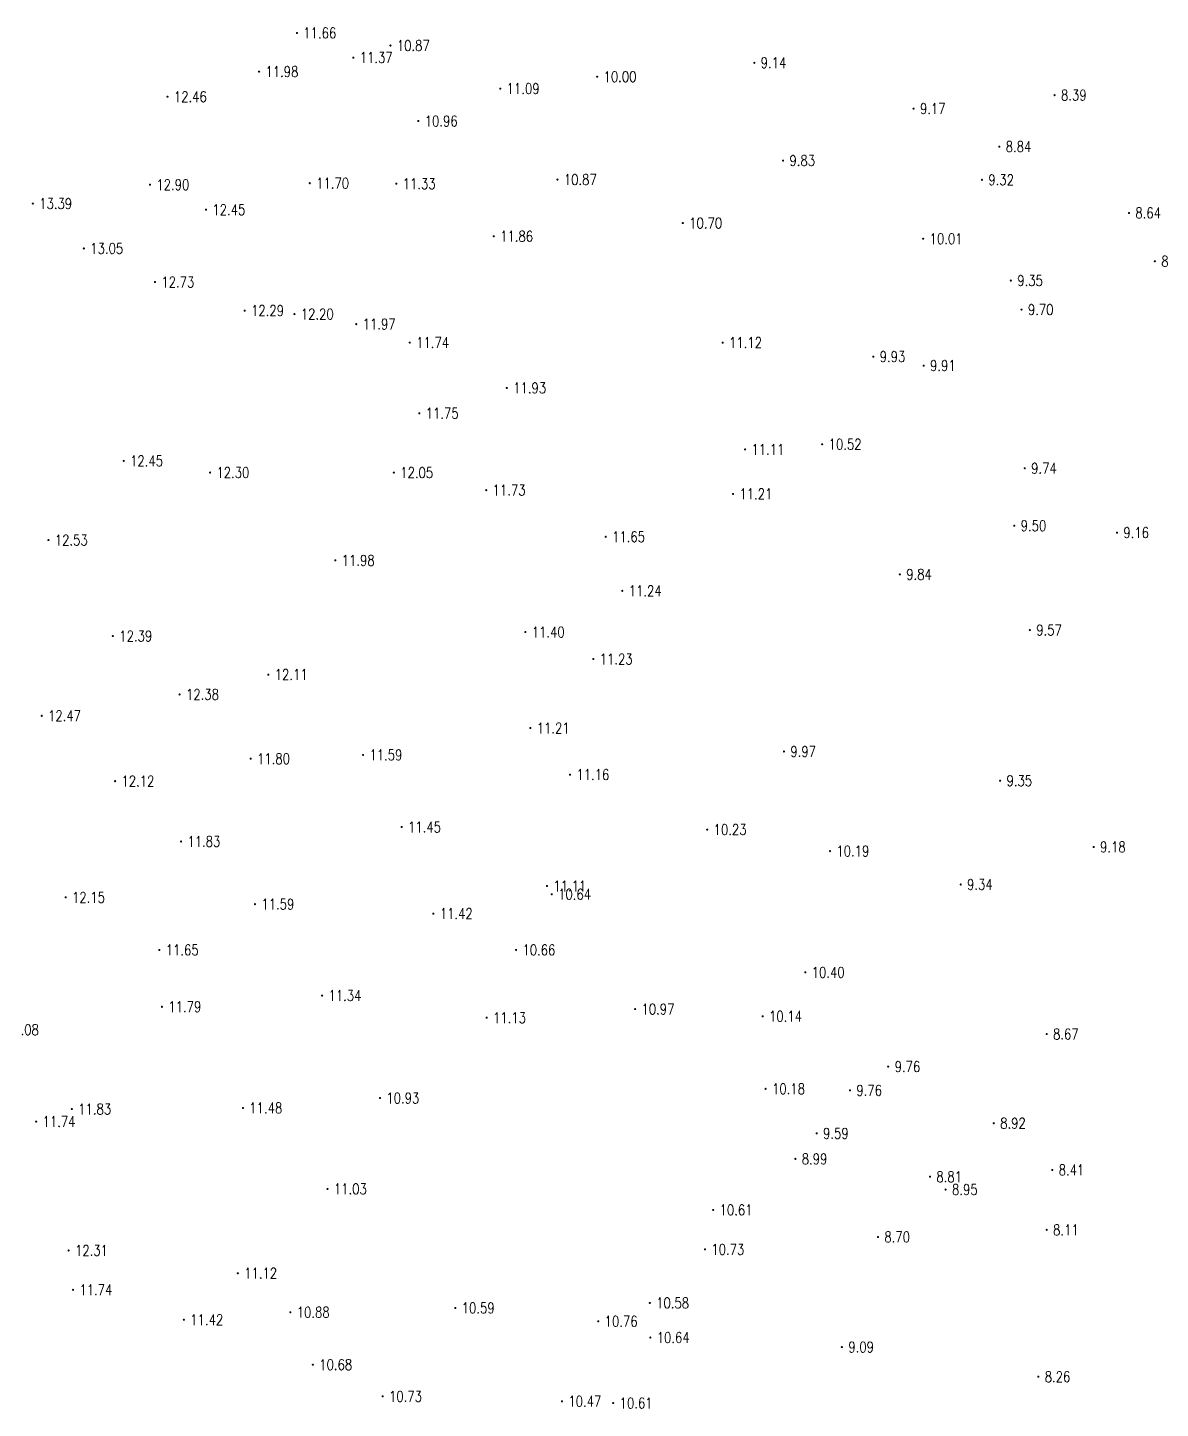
# Model space of a CAD drawing. Extents: x 476861 to 479475, y 2367369 to 2370541.
# Drawn here: x 478281.6 to 478387.7, y 2368359.1 to 2368488.5 of the extents above; entities that cross this region are included whole.
import ezdxf
from ezdxf.enums import TextEntityAlignment as Align

# ---------------------------------------------------------------- set-up
doc = ezdxf.new("R2010")
doc.units = 0
doc.header["$LTSCALE"] = 0.5
doc.layers.get('0').update_dxf_attribs({"linetype": 'CONTINUOUS'})
doc.layers.add('GCD', color=1, linetype='CONTINUOUS')
doc.styles.add('HZ', font='rs.shx', dxfattribs={"width": 0.8, "bigfont": 'hztxt.shx'})

# ---------------------------------------------------------------- blocks, each defined once
blk = doc.blocks.new('GC200')
at = {"linetype": 'Continuous', "const_width": 0.2, "flags": 128}
blk.add_lwpolyline([(-0.1, 0, 1), (0.1, 0, 1)], format="xyb", close=True, dxfattribs=at)

msp = doc.modelspace()

# ---------------------------------------------------------------- block references
at = {"layer": 'GCD', "linetype": 'Continuous'}
ref = msp.add_blockref('GC200', (478306.809, 2368488.043, 11.664), dxfattribs=dict(at, xscale=0.5, yscale=0.5, zscale=0.5))
ref.add_attrib('height', '11.66', dxfattribs={"linetype": 'Continuous', "height": 1, "style": 'HZ', "width": 0.8}).set_placement((478307.409, 2368488.043, 11.664), align=Align.MIDDLE_LEFT)
ref = msp.add_blockref('GC200', (478315.577, 2368486.864, 10.865), dxfattribs=dict(at, xscale=0.5, yscale=0.5, zscale=0.5))
ref.add_attrib('height', '10.87', dxfattribs={"linetype": 'Continuous', "height": 1, "style": 'HZ', "width": 0.8}).set_placement((478316.177, 2368486.864, 10.865), align=Align.MIDDLE_LEFT)
ref = msp.add_blockref('GC200', (478312.096, 2368485.735, 11.366), dxfattribs=dict(at, xscale=0.5, yscale=0.5, zscale=0.5))
ref.add_attrib('height', '11.37', dxfattribs={"linetype": 'Continuous', "height": 1, "style": 'HZ', "width": 0.8}).set_placement((478312.696, 2368485.735, 11.366), align=Align.MIDDLE_LEFT)
ref = msp.add_blockref('GC200', (478303.267, 2368484.416, 11.979), dxfattribs=dict(at, xscale=0.5, yscale=0.5, zscale=0.5))
ref.add_attrib('height', '11.98', dxfattribs={"linetype": 'Continuous', "height": 1, "style": 'HZ', "width": 0.8}).set_placement((478303.867, 2368484.416, 11.979), align=Align.MIDDLE_LEFT)
ref = msp.add_blockref('GC200', (478349.68, 2368485.244, 9.143), dxfattribs=dict(at, xscale=0.5, yscale=0.5, zscale=0.5))
ref.add_attrib('height', '9.14', dxfattribs={"linetype": 'Continuous', "height": 1, "style": 'HZ', "width": 0.8}).set_placement((478350.28, 2368485.244, 9.143), align=Align.MIDDLE_LEFT)
ref = msp.add_blockref('GC200', (478334.951, 2368483.944, 9.997), dxfattribs=dict(at, xscale=0.5, yscale=0.5, zscale=0.5))
ref.add_attrib('height', '10.00', dxfattribs={"linetype": 'Continuous', "height": 1, "style": 'HZ', "width": 0.8}).set_placement((478335.551, 2368483.944, 9.997), align=Align.MIDDLE_LEFT)
ref = msp.add_blockref('GC200', (478294.68, 2368482.066, 12.462), dxfattribs=dict(at, xscale=0.5, yscale=0.5, zscale=0.5))
ref.add_attrib('height', '12.46', dxfattribs={"linetype": 'Continuous', "height": 1, "style": 'HZ', "width": 0.8}).set_placement((478295.28, 2368482.066, 12.462), align=Align.MIDDLE_LEFT)
ref = msp.add_blockref('GC200', (478325.866, 2368482.823, 11.089), dxfattribs=dict(at, xscale=0.5, yscale=0.5, zscale=0.5))
ref.add_attrib('height', '11.09', dxfattribs={"linetype": 'Continuous', "height": 1, "style": 'HZ', "width": 0.8}).set_placement((478326.466, 2368482.823, 11.089), align=Align.MIDDLE_LEFT)
ref = msp.add_blockref('GC200', (478377.823, 2368482.212, 8.393), dxfattribs=dict(at, xscale=0.5, yscale=0.5, zscale=0.5))
ref.add_attrib('height', '8.39', dxfattribs={"linetype": 'Continuous', "height": 1, "style": 'HZ', "width": 0.8}).set_placement((478378.423, 2368482.212, 8.393), align=Align.MIDDLE_LEFT)
ref = msp.add_blockref('GC200', (478364.603, 2368480.946, 9.169), dxfattribs=dict(at, xscale=0.5, yscale=0.5, zscale=0.5))
ref.add_attrib('height', '9.17', dxfattribs={"linetype": 'Continuous', "height": 1, "style": 'HZ', "width": 0.8}).set_placement((478365.203, 2368480.946, 9.169), align=Align.MIDDLE_LEFT)
ref = msp.add_blockref('GC200', (478318.192, 2368479.783, 10.962), dxfattribs=dict(at, xscale=0.5, yscale=0.5, zscale=0.5))
ref.add_attrib('height', '10.96', dxfattribs={"linetype": 'Continuous', "height": 1, "style": 'HZ', "width": 0.8}).set_placement((478318.792, 2368479.783, 10.962), align=Align.MIDDLE_LEFT)
ref = msp.add_blockref('GC200', (478372.641, 2368477.386, 8.843), dxfattribs=dict(at, xscale=0.5, yscale=0.5, zscale=0.5))
ref.add_attrib('height', '8.84', dxfattribs={"linetype": 'Continuous', "height": 1, "style": 'HZ', "width": 0.8}).set_placement((478373.241, 2368477.386, 8.843), align=Align.MIDDLE_LEFT)
ref = msp.add_blockref('GC200', (478352.378, 2368476.078, 9.831), dxfattribs=dict(at, xscale=0.5, yscale=0.5, zscale=0.5))
ref.add_attrib('height', '9.83', dxfattribs={"linetype": 'Continuous', "height": 1, "style": 'HZ', "width": 0.8}).set_placement((478352.978, 2368476.078, 9.831), align=Align.MIDDLE_LEFT)
ref = msp.add_blockref('GC200', (478293.043, 2368473.82, 12.898), dxfattribs=dict(at, xscale=0.5, yscale=0.5, zscale=0.5))
ref.add_attrib('height', '12.90', dxfattribs={"linetype": 'Continuous', "height": 1, "style": 'HZ', "width": 0.8}).set_placement((478293.643, 2368473.82, 12.898), align=Align.MIDDLE_LEFT)
ref = msp.add_blockref('GC200', (478308.016, 2368473.959, 11.702), dxfattribs=dict(at, xscale=0.5, yscale=0.5, zscale=0.5))
ref.add_attrib('height', '11.70', dxfattribs={"linetype": 'Continuous', "height": 1, "style": 'HZ', "width": 0.8}).set_placement((478308.616, 2368473.959, 11.702), align=Align.MIDDLE_LEFT)
ref = msp.add_blockref('GC200', (478316.125, 2368473.908, 11.331), dxfattribs=dict(at, xscale=0.5, yscale=0.5, zscale=0.5))
ref.add_attrib('height', '11.33', dxfattribs={"linetype": 'Continuous', "height": 1, "style": 'HZ', "width": 0.8}).set_placement((478316.725, 2368473.908, 11.331), align=Align.MIDDLE_LEFT)
ref = msp.add_blockref('GC200', (478331.229, 2368474.302, 10.868), dxfattribs=dict(at, xscale=0.5, yscale=0.5, zscale=0.5))
ref.add_attrib('height', '10.87', dxfattribs={"linetype": 'Continuous', "height": 1, "style": 'HZ', "width": 0.8}).set_placement((478331.829, 2368474.302, 10.868), align=Align.MIDDLE_LEFT)
ref = msp.add_blockref('GC200', (478371.012, 2368474.274, 9.319), dxfattribs=dict(at, xscale=0.5, yscale=0.5, zscale=0.5))
ref.add_attrib('height', '9.32', dxfattribs={"linetype": 'Continuous', "height": 1, "style": 'HZ', "width": 0.8}).set_placement((478371.612, 2368474.274, 9.319), align=Align.MIDDLE_LEFT)
ref = msp.add_blockref('GC200', (478282.058, 2368472.043, 13.394), dxfattribs=dict(at, xscale=0.5, yscale=0.5, zscale=0.5))
ref.add_attrib('height', '13.39', dxfattribs={"linetype": 'Continuous', "height": 1, "style": 'HZ', "width": 0.8}).set_placement((478282.658, 2368472.043, 13.394), align=Align.MIDDLE_LEFT)
ref = msp.add_blockref('GC200', (478298.288, 2368471.475, 12.45), dxfattribs=dict(at, xscale=0.5, yscale=0.5, zscale=0.5))
ref.add_attrib('height', '12.45', dxfattribs={"linetype": 'Continuous', "height": 1, "style": 'HZ', "width": 0.8}).set_placement((478298.888, 2368471.475, 12.45), align=Align.MIDDLE_LEFT)
ref = msp.add_blockref('GC200', (478342.978, 2368470.22, 10.698), dxfattribs=dict(at, xscale=0.5, yscale=0.5, zscale=0.5))
ref.add_attrib('height', '10.70', dxfattribs={"linetype": 'Continuous', "height": 1, "style": 'HZ', "width": 0.8}).set_placement((478343.578, 2368470.22, 10.698), align=Align.MIDDLE_LEFT)
ref = msp.add_blockref('GC200', (478384.789, 2368471.165, 8.639), dxfattribs=dict(at, xscale=0.5, yscale=0.5, zscale=0.5))
ref.add_attrib('height', '8.64', dxfattribs={"linetype": 'Continuous', "height": 1, "style": 'HZ', "width": 0.8}).set_placement((478385.389, 2368471.165, 8.639), align=Align.MIDDLE_LEFT)
ref = msp.add_blockref('GC200', (478325.262, 2368468.983, 11.858), dxfattribs=dict(at, xscale=0.5, yscale=0.5, zscale=0.5))
ref.add_attrib('height', '11.86', dxfattribs={"linetype": 'Continuous', "height": 1, "style": 'HZ', "width": 0.8}).set_placement((478325.862, 2368468.983, 11.858), align=Align.MIDDLE_LEFT)
ref = msp.add_blockref('GC200', (478365.509, 2368468.755, 10.008), dxfattribs=dict(at, xscale=0.5, yscale=0.5, zscale=0.5))
ref.add_attrib('height', '10.01', dxfattribs={"linetype": 'Continuous', "height": 1, "style": 'HZ', "width": 0.8}).set_placement((478366.109, 2368468.755, 10.008), align=Align.MIDDLE_LEFT)
ref = msp.add_blockref('GC200', (478286.841, 2368467.84, 13.052), dxfattribs=dict(at, xscale=0.5, yscale=0.5, zscale=0.5))
ref.add_attrib('height', '13.05', dxfattribs={"linetype": 'Continuous', "height": 1, "style": 'HZ', "width": 0.8}).set_placement((478287.441, 2368467.84, 13.052), align=Align.MIDDLE_LEFT)
ref = msp.add_blockref('GC200', (478387.216, 2368466.64, 8.64), dxfattribs=dict(at, xscale=0.5, yscale=0.5, zscale=0.5))
ref.add_attrib('height', '8.64', dxfattribs={"linetype": 'Continuous', "height": 1, "style": 'HZ', "width": 0.8}).set_placement((478387.816, 2368466.64, 8.64), align=Align.MIDDLE_LEFT)
ref = msp.add_blockref('GC200', (478373.721, 2368464.831, 9.349), dxfattribs=dict(at, xscale=0.5, yscale=0.5, zscale=0.5))
ref.add_attrib('height', '9.35', dxfattribs={"linetype": 'Continuous', "height": 1, "style": 'HZ', "width": 0.8}).set_placement((478374.321, 2368464.831, 9.349), align=Align.MIDDLE_LEFT)
ref = msp.add_blockref('GC200', (478293.513, 2368464.69, 12.731), dxfattribs=dict(at, xscale=0.5, yscale=0.5, zscale=0.5))
ref.add_attrib('height', '12.73', dxfattribs={"linetype": 'Continuous', "height": 1, "style": 'HZ', "width": 0.8}).set_placement((478294.113, 2368464.69, 12.731), align=Align.MIDDLE_LEFT)
ref = msp.add_blockref('GC200', (478301.915, 2368462.017, 12.29), dxfattribs=dict(at, xscale=0.5, yscale=0.5, zscale=0.5))
ref.add_attrib('height', '12.29', dxfattribs={"linetype": 'Continuous', "height": 1, "style": 'HZ', "width": 0.8}).set_placement((478302.515, 2368462.017, 12.29), align=Align.MIDDLE_LEFT)
ref = msp.add_blockref('GC200', (478306.579, 2368461.687, 12.203), dxfattribs=dict(at, xscale=0.5, yscale=0.5, zscale=0.5))
ref.add_attrib('height', '12.20', dxfattribs={"linetype": 'Continuous', "height": 1, "style": 'HZ', "width": 0.8}).set_placement((478307.179, 2368461.687, 12.203), align=Align.MIDDLE_LEFT)
ref = msp.add_blockref('GC200', (478374.721, 2368462.109, 9.702), dxfattribs=dict(at, xscale=0.5, yscale=0.5, zscale=0.5))
ref.add_attrib('height', '9.70', dxfattribs={"linetype": 'Continuous', "height": 1, "style": 'HZ', "width": 0.8}).set_placement((478375.321, 2368462.109, 9.702), align=Align.MIDDLE_LEFT)
ref = msp.add_blockref('GC200', (478312.372, 2368460.746, 11.965), dxfattribs=dict(at, xscale=0.5, yscale=0.5, zscale=0.5))
ref.add_attrib('height', '11.97', dxfattribs={"linetype": 'Continuous', "height": 1, "style": 'HZ', "width": 0.8}).set_placement((478312.972, 2368460.746, 11.965), align=Align.MIDDLE_LEFT)
ref = msp.add_blockref('GC200', (478317.387, 2368459.015, 11.74), dxfattribs=dict(at, xscale=0.5, yscale=0.5, zscale=0.5))
ref.add_attrib('height', '11.74', dxfattribs={"linetype": 'Continuous', "height": 1, "style": 'HZ', "width": 0.8}).set_placement((478317.987, 2368459.015, 11.74), align=Align.MIDDLE_LEFT)
ref = msp.add_blockref('GC200', (478346.714, 2368459.011, 11.117), dxfattribs=dict(at, xscale=0.5, yscale=0.5, zscale=0.5))
ref.add_attrib('height', '11.12', dxfattribs={"linetype": 'Continuous', "height": 1, "style": 'HZ', "width": 0.8}).set_placement((478347.314, 2368459.011, 11.117), align=Align.MIDDLE_LEFT)
ref = msp.add_blockref('GC200', (478360.83, 2368457.703, 9.928), dxfattribs=dict(at, xscale=0.5, yscale=0.5, zscale=0.5))
ref.add_attrib('height', '9.93', dxfattribs={"linetype": 'Continuous', "height": 1, "style": 'HZ', "width": 0.8}).set_placement((478361.43, 2368457.703, 9.928), align=Align.MIDDLE_LEFT)
ref = msp.add_blockref('GC200', (478365.553, 2368456.858, 9.905), dxfattribs=dict(at, xscale=0.5, yscale=0.5, zscale=0.5))
ref.add_attrib('height', '9.91', dxfattribs={"linetype": 'Continuous', "height": 1, "style": 'HZ', "width": 0.8}).set_placement((478366.153, 2368456.858, 9.905), align=Align.MIDDLE_LEFT)
ref = msp.add_blockref('GC200', (478326.482, 2368454.768, 11.928), dxfattribs=dict(at, xscale=0.5, yscale=0.5, zscale=0.5))
ref.add_attrib('height', '11.93', dxfattribs={"linetype": 'Continuous', "height": 1, "style": 'HZ', "width": 0.8}).set_placement((478327.082, 2368454.768, 11.928), align=Align.MIDDLE_LEFT)
ref = msp.add_blockref('GC200', (478318.282, 2368452.387, 11.751), dxfattribs=dict(at, xscale=0.5, yscale=0.5, zscale=0.5))
ref.add_attrib('height', '11.75', dxfattribs={"linetype": 'Continuous', "height": 1, "style": 'HZ', "width": 0.8}).set_placement((478318.882, 2368452.387, 11.751), align=Align.MIDDLE_LEFT)
ref = msp.add_blockref('GC200', (478356.042, 2368449.482, 10.518), dxfattribs=dict(at, xscale=0.5, yscale=0.5, zscale=0.5))
ref.add_attrib('height', '10.52', dxfattribs={"linetype": 'Continuous', "height": 1, "style": 'HZ', "width": 0.8}).set_placement((478356.642, 2368449.482, 10.518), align=Align.MIDDLE_LEFT)
ref = msp.add_blockref('GC200', (478290.578, 2368447.927, 12.45), dxfattribs=dict(at, xscale=0.5, yscale=0.5, zscale=0.5))
ref.add_attrib('height', '12.45', dxfattribs={"linetype": 'Continuous', "height": 1, "style": 'HZ', "width": 0.8}).set_placement((478291.178, 2368447.927, 12.45), align=Align.MIDDLE_LEFT)
ref = msp.add_blockref('GC200', (478348.814, 2368449.001, 11.107), dxfattribs=dict(at, xscale=0.5, yscale=0.5, zscale=0.5))
ref.add_attrib('height', '11.11', dxfattribs={"linetype": 'Continuous', "height": 1, "style": 'HZ', "width": 0.8}).set_placement((478349.414, 2368449.001, 11.107), align=Align.MIDDLE_LEFT)
ref = msp.add_blockref('GC200', (478298.672, 2368446.834, 12.298), dxfattribs=dict(at, xscale=0.5, yscale=0.5, zscale=0.5))
ref.add_attrib('height', '12.30', dxfattribs={"linetype": 'Continuous', "height": 1, "style": 'HZ', "width": 0.8}).set_placement((478299.272, 2368446.834, 12.298), align=Align.MIDDLE_LEFT)
ref = msp.add_blockref('GC200', (478315.894, 2368446.83, 12.049), dxfattribs=dict(at, xscale=0.5, yscale=0.5, zscale=0.5))
ref.add_attrib('height', '12.05', dxfattribs={"linetype": 'Continuous', "height": 1, "style": 'HZ', "width": 0.8}).set_placement((478316.494, 2368446.83, 12.049), align=Align.MIDDLE_LEFT)
ref = msp.add_blockref('GC200', (478375.028, 2368447.234, 9.744), dxfattribs=dict(at, xscale=0.5, yscale=0.5, zscale=0.5))
ref.add_attrib('height', '9.74', dxfattribs={"linetype": 'Continuous', "height": 1, "style": 'HZ', "width": 0.8}).set_placement((478375.628, 2368447.234, 9.744), align=Align.MIDDLE_LEFT)
ref = msp.add_blockref('GC200', (478324.552, 2368445.185, 11.725), dxfattribs=dict(at, xscale=0.5, yscale=0.5, zscale=0.5))
ref.add_attrib('height', '11.73', dxfattribs={"linetype": 'Continuous', "height": 1, "style": 'HZ', "width": 0.8}).set_placement((478325.152, 2368445.185, 11.725), align=Align.MIDDLE_LEFT)
ref = msp.add_blockref('GC200', (478347.684, 2368444.833, 11.21), dxfattribs=dict(at, xscale=0.5, yscale=0.5, zscale=0.5))
ref.add_attrib('height', '11.21', dxfattribs={"linetype": 'Continuous', "height": 1, "style": 'HZ', "width": 0.8}).set_placement((478348.284, 2368444.833, 11.21), align=Align.MIDDLE_LEFT)
ref = msp.add_blockref('GC200', (478374.043, 2368441.845, 9.498), dxfattribs=dict(at, xscale=0.5, yscale=0.5, zscale=0.5))
ref.add_attrib('height', '9.50', dxfattribs={"linetype": 'Continuous', "height": 1, "style": 'HZ', "width": 0.8}).set_placement((478374.643, 2368441.845, 9.498), align=Align.MIDDLE_LEFT)
ref = msp.add_blockref('GC200', (478283.523, 2368440.507, 12.53), dxfattribs=dict(at, xscale=0.5, yscale=0.5, zscale=0.5))
ref.add_attrib('height', '12.53', dxfattribs={"linetype": 'Continuous', "height": 1, "style": 'HZ', "width": 0.8}).set_placement((478284.123, 2368440.507, 12.53), align=Align.MIDDLE_LEFT)
ref = msp.add_blockref('GC200', (478335.756, 2368440.813, 11.65), dxfattribs=dict(at, xscale=0.5, yscale=0.5, zscale=0.5))
ref.add_attrib('height', '11.65', dxfattribs={"linetype": 'Continuous', "height": 1, "style": 'HZ', "width": 0.8}).set_placement((478336.356, 2368440.813, 11.65), align=Align.MIDDLE_LEFT)
ref = msp.add_blockref('GC200', (478383.677, 2368441.2, 9.165), dxfattribs=dict(at, xscale=0.5, yscale=0.5, zscale=0.5))
ref.add_attrib('height', '9.16', dxfattribs={"linetype": 'Continuous', "height": 1, "style": 'HZ', "width": 0.8}).set_placement((478384.277, 2368441.2, 9.165), align=Align.MIDDLE_LEFT)
ref = msp.add_blockref('GC200', (478310.407, 2368438.6, 11.979), dxfattribs=dict(at, xscale=0.5, yscale=0.5, zscale=0.5))
ref.add_attrib('height', '11.98', dxfattribs={"linetype": 'Continuous', "height": 1, "style": 'HZ', "width": 0.8}).set_placement((478311.007, 2368438.6, 11.979), align=Align.MIDDLE_LEFT)
ref = msp.add_blockref('GC200', (478363.316, 2368437.287, 9.837), dxfattribs=dict(at, xscale=0.5, yscale=0.5, zscale=0.5))
ref.add_attrib('height', '9.84', dxfattribs={"linetype": 'Continuous', "height": 1, "style": 'HZ', "width": 0.8}).set_placement((478363.916, 2368437.287, 9.837), align=Align.MIDDLE_LEFT)
ref = msp.add_blockref('GC200', (478337.306, 2368435.744, 11.243), dxfattribs=dict(at, xscale=0.5, yscale=0.5, zscale=0.5))
ref.add_attrib('height', '11.24', dxfattribs={"linetype": 'Continuous', "height": 1, "style": 'HZ', "width": 0.8}).set_placement((478337.906, 2368435.744, 11.243), align=Align.MIDDLE_LEFT)
ref = msp.add_blockref('GC200', (478289.56, 2368431.508, 12.392), dxfattribs=dict(at, xscale=0.5, yscale=0.5, zscale=0.5))
ref.add_attrib('height', '12.39', dxfattribs={"linetype": 'Continuous', "height": 1, "style": 'HZ', "width": 0.8}).set_placement((478290.16, 2368431.508, 12.392), align=Align.MIDDLE_LEFT)
ref = msp.add_blockref('GC200', (478328.226, 2368431.882, 11.395), dxfattribs=dict(at, xscale=0.5, yscale=0.5, zscale=0.5))
ref.add_attrib('height', '11.40', dxfattribs={"linetype": 'Continuous', "height": 1, "style": 'HZ', "width": 0.8}).set_placement((478328.826, 2368431.882, 11.395), align=Align.MIDDLE_LEFT)
ref = msp.add_blockref('GC200', (478375.5, 2368432.071, 9.572), dxfattribs=dict(at, xscale=0.5, yscale=0.5, zscale=0.5))
ref.add_attrib('height', '9.57', dxfattribs={"linetype": 'Continuous', "height": 1, "style": 'HZ', "width": 0.8}).set_placement((478376.1, 2368432.071, 9.572), align=Align.MIDDLE_LEFT)
ref = msp.add_blockref('GC200', (478334.591, 2368429.346, 11.23), dxfattribs=dict(at, xscale=0.5, yscale=0.5, zscale=0.5))
ref.add_attrib('height', '11.23', dxfattribs={"linetype": 'Continuous', "height": 1, "style": 'HZ', "width": 0.8}).set_placement((478335.191, 2368429.346, 11.23), align=Align.MIDDLE_LEFT)
ref = msp.add_blockref('GC200', (478304.13, 2368427.892, 12.105), dxfattribs=dict(at, xscale=0.5, yscale=0.5, zscale=0.5))
ref.add_attrib('height', '12.11', dxfattribs={"linetype": 'Continuous', "height": 1, "style": 'HZ', "width": 0.8}).set_placement((478304.73, 2368427.892, 12.105), align=Align.MIDDLE_LEFT)
ref = msp.add_blockref('GC200', (478295.814, 2368426.033, 12.382), dxfattribs=dict(at, xscale=0.5, yscale=0.5, zscale=0.5))
ref.add_attrib('height', '12.38', dxfattribs={"linetype": 'Continuous', "height": 1, "style": 'HZ', "width": 0.8}).set_placement((478296.414, 2368426.033, 12.382), align=Align.MIDDLE_LEFT)
ref = msp.add_blockref('GC200', (478282.892, 2368424.032, 12.473), dxfattribs=dict(at, xscale=0.5, yscale=0.5, zscale=0.5))
ref.add_attrib('height', '12.47', dxfattribs={"linetype": 'Continuous', "height": 1, "style": 'HZ', "width": 0.8}).set_placement((478283.492, 2368424.032, 12.473), align=Align.MIDDLE_LEFT)
ref = msp.add_blockref('GC200', (478328.692, 2368422.886, 11.213), dxfattribs=dict(at, xscale=0.5, yscale=0.5, zscale=0.5))
ref.add_attrib('height', '11.21', dxfattribs={"linetype": 'Continuous', "height": 1, "style": 'HZ', "width": 0.8}).set_placement((478329.292, 2368422.886, 11.213), align=Align.MIDDLE_LEFT)
ref = msp.add_blockref('GC200', (478302.476, 2368420.01, 11.797), dxfattribs=dict(at, xscale=0.5, yscale=0.5, zscale=0.5))
ref.add_attrib('height', '11.80', dxfattribs={"linetype": 'Continuous', "height": 1, "style": 'HZ', "width": 0.8}).set_placement((478303.076, 2368420.01, 11.797), align=Align.MIDDLE_LEFT)
ref = msp.add_blockref('GC200', (478313.011, 2368420.364, 11.593), dxfattribs=dict(at, xscale=0.5, yscale=0.5, zscale=0.5))
ref.add_attrib('height', '11.59', dxfattribs={"linetype": 'Continuous', "height": 1, "style": 'HZ', "width": 0.8}).set_placement((478313.611, 2368420.364, 11.593), align=Align.MIDDLE_LEFT)
ref = msp.add_blockref('GC200', (478352.459, 2368420.684, 9.973), dxfattribs=dict(at, xscale=0.5, yscale=0.5, zscale=0.5))
ref.add_attrib('height', '9.97', dxfattribs={"linetype": 'Continuous', "height": 1, "style": 'HZ', "width": 0.8}).set_placement((478353.059, 2368420.684, 9.973), align=Align.MIDDLE_LEFT)
ref = msp.add_blockref('GC200', (478332.411, 2368418.516, 11.157), dxfattribs=dict(at, xscale=0.5, yscale=0.5, zscale=0.5))
ref.add_attrib('height', '11.16', dxfattribs={"linetype": 'Continuous', "height": 1, "style": 'HZ', "width": 0.8}).set_placement((478333.011, 2368418.516, 11.157), align=Align.MIDDLE_LEFT)
ref = msp.add_blockref('GC200', (478289.77, 2368417.906, 12.117), dxfattribs=dict(at, xscale=0.5, yscale=0.5, zscale=0.5))
ref.add_attrib('height', '12.12', dxfattribs={"linetype": 'Continuous', "height": 1, "style": 'HZ', "width": 0.8}).set_placement((478290.37, 2368417.906, 12.117), align=Align.MIDDLE_LEFT)
ref = msp.add_blockref('GC200', (478372.718, 2368417.942, 9.35), dxfattribs=dict(at, xscale=0.5, yscale=0.5, zscale=0.5))
ref.add_attrib('height', '9.35', dxfattribs={"linetype": 'Continuous', "height": 1, "style": 'HZ', "width": 0.8}).set_placement((478373.318, 2368417.942, 9.35), align=Align.MIDDLE_LEFT)
ref = msp.add_blockref('GC200', (478316.623, 2368413.602, 11.448), dxfattribs=dict(at, xscale=0.5, yscale=0.5, zscale=0.5))
ref.add_attrib('height', '11.45', dxfattribs={"linetype": 'Continuous', "height": 1, "style": 'HZ', "width": 0.8}).set_placement((478317.223, 2368413.602, 11.448), align=Align.MIDDLE_LEFT)
ref = msp.add_blockref('GC200', (478345.264, 2368413.359, 10.225), dxfattribs=dict(at, xscale=0.5, yscale=0.5, zscale=0.5))
ref.add_attrib('height', '10.23', dxfattribs={"linetype": 'Continuous', "height": 1, "style": 'HZ', "width": 0.8}).set_placement((478345.864, 2368413.359, 10.225), align=Align.MIDDLE_LEFT)
ref = msp.add_blockref('GC200', (478295.95, 2368412.25, 11.826), dxfattribs=dict(at, xscale=0.5, yscale=0.5, zscale=0.5))
ref.add_attrib('height', '11.83', dxfattribs={"linetype": 'Continuous', "height": 1, "style": 'HZ', "width": 0.8}).set_placement((478296.55, 2368412.25, 11.826), align=Align.MIDDLE_LEFT)
ref = msp.add_blockref('GC200', (478381.491, 2368411.735, 9.178), dxfattribs=dict(at, xscale=0.5, yscale=0.5, zscale=0.5))
ref.add_attrib('height', '9.18', dxfattribs={"linetype": 'Continuous', "height": 1, "style": 'HZ', "width": 0.8}).set_placement((478382.091, 2368411.735, 9.178), align=Align.MIDDLE_LEFT)
ref = msp.add_blockref('GC200', (478356.774, 2368411.345, 10.185), dxfattribs=dict(at, xscale=0.5, yscale=0.5, zscale=0.5))
ref.add_attrib('height', '10.19', dxfattribs={"linetype": 'Continuous', "height": 1, "style": 'HZ', "width": 0.8}).set_placement((478357.374, 2368411.345, 10.185), align=Align.MIDDLE_LEFT)
ref = msp.add_blockref('GC200', (478330.245, 2368408.073, 11.114), dxfattribs=dict(at, xscale=0.5, yscale=0.5, zscale=0.5))
ref.add_attrib('height', '11.11', dxfattribs={"linetype": 'Continuous', "height": 1, "style": 'HZ', "width": 0.8}).set_placement((478330.845, 2368408.073, 11.114), align=Align.MIDDLE_LEFT)
ref = msp.add_blockref('GC200', (478369.024, 2368408.217, 9.344), dxfattribs=dict(at, xscale=0.5, yscale=0.5, zscale=0.5))
ref.add_attrib('height', '9.34', dxfattribs={"linetype": 'Continuous', "height": 1, "style": 'HZ', "width": 0.8}).set_placement((478369.624, 2368408.217, 9.344), align=Align.MIDDLE_LEFT)
ref = msp.add_blockref('GC200', (478285.14, 2368407.008, 12.147), dxfattribs=dict(at, xscale=0.5, yscale=0.5, zscale=0.5))
ref.add_attrib('height', '12.15', dxfattribs={"linetype": 'Continuous', "height": 1, "style": 'HZ', "width": 0.8}).set_placement((478285.74, 2368407.008, 12.147), align=Align.MIDDLE_LEFT)
ref = msp.add_blockref('GC200', (478330.695, 2368407.303, 10.644), dxfattribs=dict(at, xscale=0.5, yscale=0.5, zscale=0.5))
ref.add_attrib('height', '10.64', dxfattribs={"linetype": 'Continuous', "height": 1, "style": 'HZ', "width": 0.8}).set_placement((478331.295, 2368407.303, 10.644), align=Align.MIDDLE_LEFT)
ref = msp.add_blockref('GC200', (478302.875, 2368406.373, 11.593), dxfattribs=dict(at, xscale=0.5, yscale=0.5, zscale=0.5))
ref.add_attrib('height', '11.59', dxfattribs={"linetype": 'Continuous', "height": 1, "style": 'HZ', "width": 0.8}).set_placement((478303.475, 2368406.373, 11.593), align=Align.MIDDLE_LEFT)
ref = msp.add_blockref('GC200', (478319.603, 2368405.487, 11.42), dxfattribs=dict(at, xscale=0.5, yscale=0.5, zscale=0.5))
ref.add_attrib('height', '11.42', dxfattribs={"linetype": 'Continuous', "height": 1, "style": 'HZ', "width": 0.8}).set_placement((478320.203, 2368405.487, 11.42), align=Align.MIDDLE_LEFT)
ref = msp.add_blockref('GC200', (478293.916, 2368402.078, 11.65), dxfattribs=dict(at, xscale=0.5, yscale=0.5, zscale=0.5))
ref.add_attrib('height', '11.65', dxfattribs={"linetype": 'Continuous', "height": 1, "style": 'HZ', "width": 0.8}).set_placement((478294.516, 2368402.078, 11.65), align=Align.MIDDLE_LEFT)
ref = msp.add_blockref('GC200', (478327.352, 2368402.084, 10.656), dxfattribs=dict(at, xscale=0.5, yscale=0.5, zscale=0.5))
ref.add_attrib('height', '10.66', dxfattribs={"linetype": 'Continuous', "height": 1, "style": 'HZ', "width": 0.8}).set_placement((478327.952, 2368402.084, 10.656), align=Align.MIDDLE_LEFT)
ref = msp.add_blockref('GC200', (478354.457, 2368399.981, 10.401), dxfattribs=dict(at, xscale=0.5, yscale=0.5, zscale=0.5))
ref.add_attrib('height', '10.40', dxfattribs={"linetype": 'Continuous', "height": 1, "style": 'HZ', "width": 0.8}).set_placement((478355.057, 2368399.981, 10.401), align=Align.MIDDLE_LEFT)
ref = msp.add_blockref('GC200', (478309.171, 2368397.803, 11.341), dxfattribs=dict(at, xscale=0.5, yscale=0.5, zscale=0.5))
ref.add_attrib('height', '11.34', dxfattribs={"linetype": 'Continuous', "height": 1, "style": 'HZ', "width": 0.8}).set_placement((478309.771, 2368397.803, 11.341), align=Align.MIDDLE_LEFT)
ref = msp.add_blockref('GC200', (478294.159, 2368396.752, 11.788), dxfattribs=dict(at, xscale=0.5, yscale=0.5, zscale=0.5))
ref.add_attrib('height', '11.79', dxfattribs={"linetype": 'Continuous', "height": 1, "style": 'HZ', "width": 0.8}).set_placement((478294.759, 2368396.752, 11.788), align=Align.MIDDLE_LEFT)
ref = msp.add_blockref('GC200', (478338.508, 2368396.538, 10.965), dxfattribs=dict(at, xscale=0.5, yscale=0.5, zscale=0.5))
ref.add_attrib('height', '10.97', dxfattribs={"linetype": 'Continuous', "height": 1, "style": 'HZ', "width": 0.8}).set_placement((478339.108, 2368396.538, 10.965), align=Align.MIDDLE_LEFT)
ref = msp.add_blockref('GC200', (478324.595, 2368395.728, 11.125), dxfattribs=dict(at, xscale=0.5, yscale=0.5, zscale=0.5))
ref.add_attrib('height', '11.13', dxfattribs={"linetype": 'Continuous', "height": 1, "style": 'HZ', "width": 0.8}).set_placement((478325.195, 2368395.728, 11.125), align=Align.MIDDLE_LEFT)
ref = msp.add_blockref('GC200', (478350.458, 2368395.859, 10.136), dxfattribs=dict(at, xscale=0.5, yscale=0.5, zscale=0.5))
ref.add_attrib('height', '10.14', dxfattribs={"linetype": 'Continuous', "height": 1, "style": 'HZ', "width": 0.8}).set_placement((478351.058, 2368395.859, 10.136), align=Align.MIDDLE_LEFT)
ref = msp.add_blockref('GC200', (478278.936, 2368394.597, 12.077), dxfattribs=dict(at, xscale=0.5, yscale=0.5, zscale=0.5))
ref.add_attrib('height', '12.08', dxfattribs={"linetype": 'Continuous', "height": 1, "style": 'HZ', "width": 0.8}).set_placement((478279.536, 2368394.597, 12.077), align=Align.MIDDLE_LEFT)
ref = msp.add_blockref('GC200', (478377.085, 2368394.193, 8.666), dxfattribs=dict(at, xscale=0.5, yscale=0.5, zscale=0.5))
ref.add_attrib('height', '8.67', dxfattribs={"linetype": 'Continuous', "height": 1, "style": 'HZ', "width": 0.8}).set_placement((478377.685, 2368394.193, 8.666), align=Align.MIDDLE_LEFT)
ref = msp.add_blockref('GC200', (478362.227, 2368391.143, 9.761), dxfattribs=dict(at, xscale=0.5, yscale=0.5, zscale=0.5))
ref.add_attrib('height', '9.76', dxfattribs={"linetype": 'Continuous', "height": 1, "style": 'HZ', "width": 0.8}).set_placement((478362.827, 2368391.143, 9.761), align=Align.MIDDLE_LEFT)
ref = msp.add_blockref('GC200', (478350.739, 2368389.063, 10.18), dxfattribs=dict(at, xscale=0.5, yscale=0.5, zscale=0.5))
ref.add_attrib('height', '10.18', dxfattribs={"linetype": 'Continuous', "height": 1, "style": 'HZ', "width": 0.8}).set_placement((478351.339, 2368389.063, 10.18), align=Align.MIDDLE_LEFT)
ref = msp.add_blockref('GC200', (478358.647, 2368388.916, 9.764), dxfattribs=dict(at, xscale=0.5, yscale=0.5, zscale=0.5))
ref.add_attrib('height', '9.76', dxfattribs={"linetype": 'Continuous', "height": 1, "style": 'HZ', "width": 0.8}).set_placement((478359.247, 2368388.916, 9.764), align=Align.MIDDLE_LEFT)
ref = msp.add_blockref('GC200', (478285.714, 2368387.166, 11.828), dxfattribs=dict(at, xscale=0.5, yscale=0.5, zscale=0.5))
ref.add_attrib('height', '11.83', dxfattribs={"linetype": 'Continuous', "height": 1, "style": 'HZ', "width": 0.8}).set_placement((478286.314, 2368387.166, 11.828), align=Align.MIDDLE_LEFT)
ref = msp.add_blockref('GC200', (478301.748, 2368387.268, 11.478), dxfattribs=dict(at, xscale=0.5, yscale=0.5, zscale=0.5))
ref.add_attrib('height', '11.48', dxfattribs={"linetype": 'Continuous', "height": 1, "style": 'HZ', "width": 0.8}).set_placement((478302.348, 2368387.268, 11.478), align=Align.MIDDLE_LEFT)
ref = msp.add_blockref('GC200', (478314.594, 2368388.195, 10.932), dxfattribs=dict(at, xscale=0.5, yscale=0.5, zscale=0.5))
ref.add_attrib('height', '10.93', dxfattribs={"linetype": 'Continuous', "height": 1, "style": 'HZ', "width": 0.8}).set_placement((478315.194, 2368388.195, 10.932), align=Align.MIDDLE_LEFT)
ref = msp.add_blockref('GC200', (478282.369, 2368385.988, 11.735), dxfattribs=dict(at, xscale=0.5, yscale=0.5, zscale=0.5))
ref.add_attrib('height', '11.74', dxfattribs={"linetype": 'Continuous', "height": 1, "style": 'HZ', "width": 0.8}).set_placement((478282.969, 2368385.988, 11.735), align=Align.MIDDLE_LEFT)
ref = msp.add_blockref('GC200', (478372.125, 2368385.841, 8.917), dxfattribs=dict(at, xscale=0.5, yscale=0.5, zscale=0.5))
ref.add_attrib('height', '8.92', dxfattribs={"linetype": 'Continuous', "height": 1, "style": 'HZ', "width": 0.8}).set_placement((478372.725, 2368385.841, 8.917), align=Align.MIDDLE_LEFT)
ref = msp.add_blockref('GC200', (478355.526, 2368384.883, 9.588), dxfattribs=dict(at, xscale=0.5, yscale=0.5, zscale=0.5))
ref.add_attrib('height', '9.59', dxfattribs={"linetype": 'Continuous', "height": 1, "style": 'HZ', "width": 0.8}).set_placement((478356.126, 2368384.883, 9.588), align=Align.MIDDLE_LEFT)
ref = msp.add_blockref('GC200', (478353.531, 2368382.498, 8.987), dxfattribs=dict(at, xscale=0.5, yscale=0.5, zscale=0.5))
ref.add_attrib('height', '8.99', dxfattribs={"linetype": 'Continuous', "height": 1, "style": 'HZ', "width": 0.8}).set_placement((478354.131, 2368382.498, 8.987), align=Align.MIDDLE_LEFT)
ref = msp.add_blockref('GC200', (478366.147, 2368380.821, 8.813), dxfattribs=dict(at, xscale=0.5, yscale=0.5, zscale=0.5))
ref.add_attrib('height', '8.81', dxfattribs={"linetype": 'Continuous', "height": 1, "style": 'HZ', "width": 0.8}).set_placement((478366.747, 2368380.821, 8.813), align=Align.MIDDLE_LEFT)
ref = msp.add_blockref('GC200', (478377.601, 2368381.455, 8.407), dxfattribs=dict(at, xscale=0.5, yscale=0.5, zscale=0.5))
ref.add_attrib('height', '8.41', dxfattribs={"linetype": 'Continuous', "height": 1, "style": 'HZ', "width": 0.8}).set_placement((478378.201, 2368381.455, 8.407), align=Align.MIDDLE_LEFT)
ref = msp.add_blockref('GC200', (478309.675, 2368379.677, 11.028), dxfattribs=dict(at, xscale=0.5, yscale=0.5, zscale=0.5))
ref.add_attrib('height', '11.03', dxfattribs={"linetype": 'Continuous', "height": 1, "style": 'HZ', "width": 0.8}).set_placement((478310.275, 2368379.677, 11.028), align=Align.MIDDLE_LEFT)
ref = msp.add_blockref('GC200', (478367.609, 2368379.62, 8.945), dxfattribs=dict(at, xscale=0.5, yscale=0.5, zscale=0.5))
ref.add_attrib('height', '8.95', dxfattribs={"linetype": 'Continuous', "height": 1, "style": 'HZ', "width": 0.8}).set_placement((478368.209, 2368379.62, 8.945), align=Align.MIDDLE_LEFT)
ref = msp.add_blockref('GC200', (478345.822, 2368377.711, 10.61), dxfattribs=dict(at, xscale=0.5, yscale=0.5, zscale=0.5))
ref.add_attrib('height', '10.61', dxfattribs={"linetype": 'Continuous', "height": 1, "style": 'HZ', "width": 0.8}).set_placement((478346.422, 2368377.711, 10.61), align=Align.MIDDLE_LEFT)
ref = msp.add_blockref('GC200', (478377.085, 2368375.844, 8.105), dxfattribs=dict(at, xscale=0.5, yscale=0.5, zscale=0.5))
ref.add_attrib('height', '8.11', dxfattribs={"linetype": 'Continuous', "height": 1, "style": 'HZ', "width": 0.8}).set_placement((478377.685, 2368375.844, 8.105), align=Align.MIDDLE_LEFT)
ref = msp.add_blockref('GC200', (478361.276, 2368375.174, 8.699), dxfattribs=dict(at, xscale=0.5, yscale=0.5, zscale=0.5))
ref.add_attrib('height', '8.70', dxfattribs={"linetype": 'Continuous', "height": 1, "style": 'HZ', "width": 0.8}).set_placement((478361.876, 2368375.174, 8.699), align=Align.MIDDLE_LEFT)
ref = msp.add_blockref('GC200', (478285.413, 2368373.908, 12.308), dxfattribs=dict(at, xscale=0.5, yscale=0.5, zscale=0.5))
ref.add_attrib('height', '12.31', dxfattribs={"linetype": 'Continuous', "height": 1, "style": 'HZ', "width": 0.8}).set_placement((478286.013, 2368373.908, 12.308), align=Align.MIDDLE_LEFT)
ref = msp.add_blockref('GC200', (478345.051, 2368374.011, 10.733), dxfattribs=dict(at, xscale=0.5, yscale=0.5, zscale=0.5))
ref.add_attrib('height', '10.73', dxfattribs={"linetype": 'Continuous', "height": 1, "style": 'HZ', "width": 0.8}).set_placement((478345.651, 2368374.011, 10.733), align=Align.MIDDLE_LEFT)
ref = msp.add_blockref('GC200', (478301.27, 2368371.773, 11.115), dxfattribs=dict(at, xscale=0.5, yscale=0.5, zscale=0.5))
ref.add_attrib('height', '11.12', dxfattribs={"linetype": 'Continuous', "height": 1, "style": 'HZ', "width": 0.8}).set_placement((478301.87, 2368371.773, 11.115), align=Align.MIDDLE_LEFT)
ref = msp.add_blockref('GC200', (478285.826, 2368370.22, 11.739), dxfattribs=dict(at, xscale=0.5, yscale=0.5, zscale=0.5))
ref.add_attrib('height', '11.74', dxfattribs={"linetype": 'Continuous', "height": 1, "style": 'HZ', "width": 0.8}).set_placement((478286.426, 2368370.22, 11.739), align=Align.MIDDLE_LEFT)
ref = msp.add_blockref('GC200', (478339.884, 2368368.993, 10.575), dxfattribs=dict(at, xscale=0.5, yscale=0.5, zscale=0.5))
ref.add_attrib('height', '10.58', dxfattribs={"linetype": 'Continuous', "height": 1, "style": 'HZ', "width": 0.8}).set_placement((478340.484, 2368368.993, 10.575), align=Align.MIDDLE_LEFT)
ref = msp.add_blockref('GC200', (478306.199, 2368368.119, 10.88), dxfattribs=dict(at, xscale=0.5, yscale=0.5, zscale=0.5))
ref.add_attrib('height', '10.88', dxfattribs={"linetype": 'Continuous', "height": 1, "style": 'HZ', "width": 0.8}).set_placement((478306.799, 2368368.119, 10.88), align=Align.MIDDLE_LEFT)
ref = msp.add_blockref('GC200', (478321.654, 2368368.52, 10.593), dxfattribs=dict(at, xscale=0.5, yscale=0.5, zscale=0.5))
ref.add_attrib('height', '10.59', dxfattribs={"linetype": 'Continuous', "height": 1, "style": 'HZ', "width": 0.8}).set_placement((478322.254, 2368368.52, 10.593), align=Align.MIDDLE_LEFT)
ref = msp.add_blockref('GC200', (478296.217, 2368367.416, 11.418), dxfattribs=dict(at, xscale=0.5, yscale=0.5, zscale=0.5))
ref.add_attrib('height', '11.42', dxfattribs={"linetype": 'Continuous', "height": 1, "style": 'HZ', "width": 0.8}).set_placement((478296.817, 2368367.416, 11.418), align=Align.MIDDLE_LEFT)
ref = msp.add_blockref('GC200', (478335.05, 2368367.268, 10.758), dxfattribs=dict(at, xscale=0.5, yscale=0.5, zscale=0.5))
ref.add_attrib('height', '10.76', dxfattribs={"linetype": 'Continuous', "height": 1, "style": 'HZ', "width": 0.8}).set_placement((478335.65, 2368367.268, 10.758), align=Align.MIDDLE_LEFT)
ref = msp.add_blockref('GC200', (478339.935, 2368365.75, 10.644), dxfattribs=dict(at, xscale=0.5, yscale=0.5, zscale=0.5))
ref.add_attrib('height', '10.64', dxfattribs={"linetype": 'Continuous', "height": 1, "style": 'HZ', "width": 0.8}).set_placement((478340.535, 2368365.75, 10.644), align=Align.MIDDLE_LEFT)
ref = msp.add_blockref('GC200', (478357.886, 2368364.856, 9.085), dxfattribs=dict(at, xscale=0.5, yscale=0.5, zscale=0.5))
ref.add_attrib('height', '9.09', dxfattribs={"linetype": 'Continuous', "height": 1, "style": 'HZ', "width": 0.8}).set_placement((478358.486, 2368364.856, 9.085), align=Align.MIDDLE_LEFT)
ref = msp.add_blockref('GC200', (478308.302, 2368363.205, 10.684), dxfattribs=dict(at, xscale=0.5, yscale=0.5, zscale=0.5))
ref.add_attrib('height', '10.68', dxfattribs={"linetype": 'Continuous', "height": 1, "style": 'HZ', "width": 0.8}).set_placement((478308.902, 2368363.205, 10.684), align=Align.MIDDLE_LEFT)
ref = msp.add_blockref('GC200', (478376.304, 2368362.076, 8.26), dxfattribs=dict(at, xscale=0.5, yscale=0.5, zscale=0.5))
ref.add_attrib('height', '8.26', dxfattribs={"linetype": 'Continuous', "height": 1, "style": 'HZ', "width": 0.8}).set_placement((478376.904, 2368362.076, 8.26), align=Align.MIDDLE_LEFT)
ref = msp.add_blockref('GC200', (478314.845, 2368360.23, 10.731), dxfattribs=dict(at, xscale=0.5, yscale=0.5, zscale=0.5))
ref.add_attrib('height', '10.73', dxfattribs={"linetype": 'Continuous', "height": 1, "style": 'HZ', "width": 0.8}).set_placement((478315.445, 2368360.23, 10.731), align=Align.MIDDLE_LEFT)
ref = msp.add_blockref('GC200', (478331.647, 2368359.772, 10.472), dxfattribs=dict(at, xscale=0.5, yscale=0.5, zscale=0.5))
ref.add_attrib('height', '10.47', dxfattribs={"linetype": 'Continuous', "height": 1, "style": 'HZ', "width": 0.8}).set_placement((478332.247, 2368359.772, 10.472), align=Align.MIDDLE_LEFT)
ref = msp.add_blockref('GC200', (478336.453, 2368359.607, 10.611), dxfattribs=dict(at, xscale=0.5, yscale=0.5, zscale=0.5))
ref.add_attrib('height', '10.61', dxfattribs={"linetype": 'Continuous', "height": 1, "style": 'HZ', "width": 0.8}).set_placement((478337.053, 2368359.607, 10.611), align=Align.MIDDLE_LEFT)

doc.saveas('drawing.dxf')
